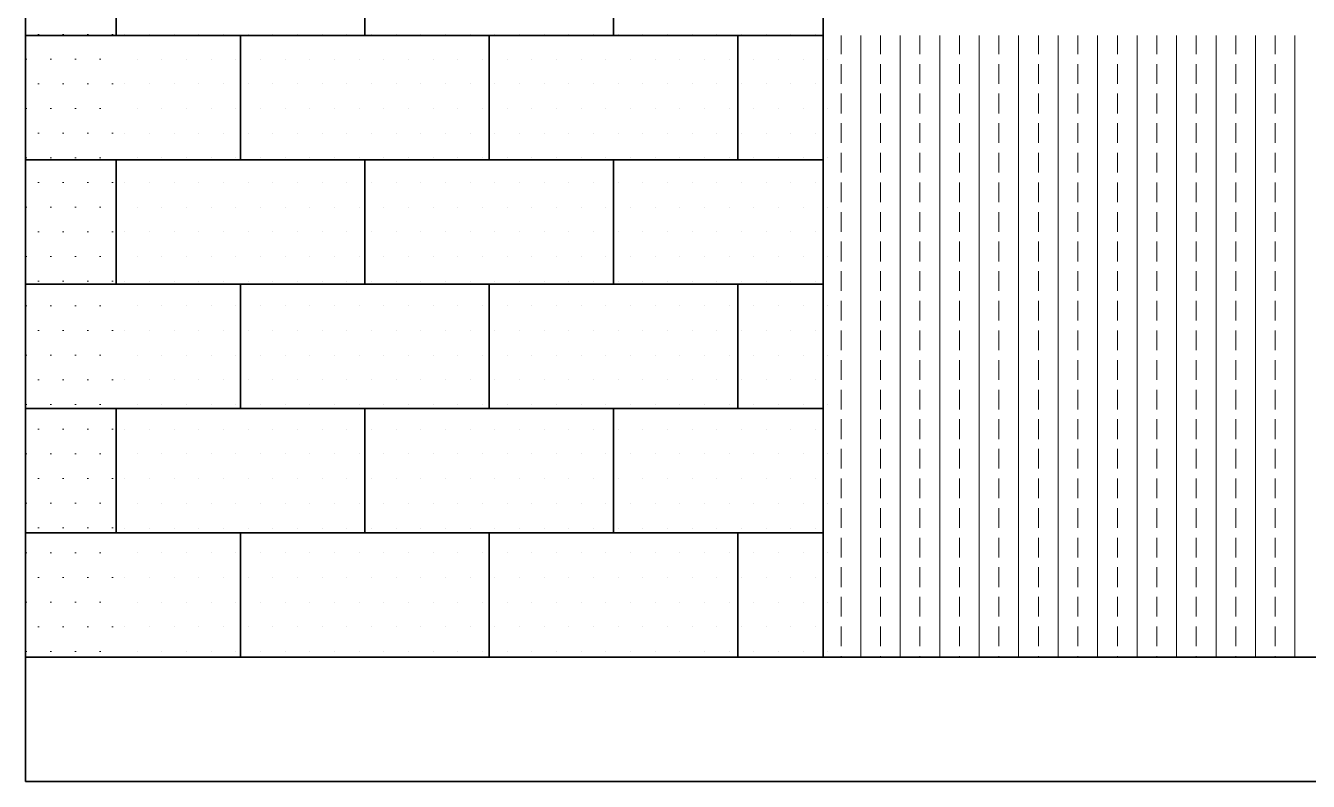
# Paper-space layout 'A000' of a CAD drawing. Header units: metres, sheet in millimetres. Extents: x -6 to 588, y -18 to 402.
# Drawn here: x 309.67 to 350.94, y 223.56 to 247.87 of the extents above; entities that cross this region are included whole.
import ezdxf

# ---------------------------------------------------------------- set-up
doc = ezdxf.new("R2010")
doc.units = ezdxf.units.M
doc.header["$MEASUREMENT"] = 0
doc.layers.add('A-ELEV-MBE1', color=7, linetype='Continuous', lineweight=35)
doc.layers.add('A-ELEV-PATT', color=8, linetype='Continuous', lineweight=18)

psp = doc.layouts.new('A000')

# ---------------------------------------------------------------- hatches: boundary and pattern name
at = {"layer": 'A-ELEV-PATT'}
h = psp.add_hatch(dxfattribs=at)
h.set_pattern_fill('DOTS', color=256, scale=0.5, angle=180, style=0)
h.set_pattern_definition([(360, (-366.1954, -4978.4655), (0.396875, 0.79375), [0, -0.79375])])
h.paths.add_polyline_path([(312.67, 271.559), (309.67, 271.559), (309.67, 227.559), (312.67, 227.559)])

# ---------------------------------------------------------------- linework, layer by layer
at = {"layer": 'A-ELEV-MBE1'}
for p, q in [((309.67, 271.559), (309.67, 227.559)), ((335.33, 271.559), (335.33, 227.559)), ((312.586, 251.559), (312.586, 247.559)), ((320.586, 251.559), (320.586, 247.559)), ((328.586, 251.559), (328.586, 247.559)), ((335.33, 247.559), (309.67, 247.559)), ((316.586, 247.559), (316.586, 243.559)), ((324.586, 247.559), (324.586, 243.559)), ((332.586, 247.559), (332.586, 243.559)), ((335.33, 243.559), (309.67, 243.559)), ((312.586, 243.559), (312.586, 239.559)), ((320.586, 243.559), (320.586, 239.559)), ((328.586, 243.559), (328.586, 239.559)), ((335.33, 239.559), (309.67, 239.559)), ((316.586, 239.559), (316.586, 235.559)), ((324.586, 239.559), (324.586, 235.559)), ((332.586, 239.559), (332.586, 235.559)), ((335.33, 235.559), (309.67, 235.559)), ((312.586, 235.559), (312.586, 231.559)), ((320.586, 235.559), (320.586, 231.559)), ((328.586, 235.559), (328.586, 231.559)), ((335.33, 231.559), (309.67, 231.559)), ((316.586, 231.559), (316.586, 227.559)), ((324.586, 231.559), (324.586, 227.559)), ((332.586, 231.559), (332.586, 227.559)), ((376.67, 227.559), (309.67, 227.559)), ((309.67, 227.559), (309.67, 223.559)), ((346.752, 227.559), (329.752, 227.559)), ((309.67, 223.559), (504.67, 223.559))]:
    psp.add_line(p, q, dxfattribs=at)
at = {"layer": 'A-ELEV-PATT', "linetype": 'Continuous'}
for p, q in [((309.683, 247.585), (309.683, 247.585)), ((312.858, 247.585), (312.858, 247.585)), ((313.651, 247.585), (313.651, 247.585)), ((314.445, 247.585), (314.445, 247.585)), ((315.239, 247.585), (315.239, 247.585)), ((316.033, 247.585), (316.033, 247.585)), ((316.826, 247.585), (316.826, 247.585)), ((317.62, 247.585), (317.62, 247.585)), ((318.414, 247.585), (318.414, 247.585)), ((319.208, 247.585), (319.208, 247.585)), ((320.001, 247.585), (320.001, 247.585)), ((320.795, 247.585), (320.795, 247.585)), ((321.589, 247.585), (321.589, 247.585)), ((322.383, 247.585), (322.383, 247.585)), ((323.176, 247.585), (323.176, 247.585)), ((323.97, 247.585), (323.97, 247.585)), ((324.764, 247.585), (324.764, 247.585)), ((325.558, 247.585), (325.558, 247.585)), ((326.351, 247.585), (326.351, 247.585)), ((327.145, 247.585), (327.145, 247.585)), ((327.939, 247.585), (327.939, 247.585)), ((328.733, 247.585), (328.733, 247.585)), ((329.526, 247.585), (329.526, 247.585)), ((330.32, 247.585), (330.32, 247.585)), ((331.114, 247.585), (331.114, 247.585)), ((331.908, 247.585), (331.908, 247.585)), ((332.701, 247.585), (332.701, 247.585)), ((333.495, 247.585), (333.495, 247.585)), ((334.289, 247.585), (334.289, 247.585)), ((335.083, 247.585), (335.083, 247.585)), ((335.901, 246.955), (335.901, 247.559)), ((336.536, 227.559), (336.536, 247.559)), ((337.171, 246.955), (337.171, 247.559)), ((337.806, 227.559), (337.806, 247.559)), ((338.441, 246.955), (338.441, 247.559)), ((339.076, 227.559), (339.076, 247.559)), ((339.711, 246.955), (339.711, 247.559)), ((340.346, 227.559), (340.346, 247.559)), ((340.981, 246.955), (340.981, 247.559)), ((341.616, 227.559), (341.616, 247.559)), ((342.251, 246.955), (342.251, 247.559)), ((342.886, 227.559), (342.886, 247.559)), ((343.521, 246.955), (343.521, 247.559)), ((344.156, 227.559), (344.156, 247.559)), ((344.791, 246.955), (344.791, 247.559)), ((345.426, 227.559), (345.426, 247.559)), ((346.061, 246.955), (346.061, 247.559)), ((346.696, 227.559), (346.696, 247.559)), ((347.331, 246.955), (347.331, 247.559)), ((347.966, 227.559), (347.966, 247.559)), ((348.601, 246.955), (348.601, 247.559)), ((349.236, 227.559), (349.236, 247.559)), ((349.871, 246.955), (349.871, 247.559)), ((350.506, 227.559), (350.506, 247.559)), ((313.255, 246.791), (313.255, 246.791)), ((314.048, 246.791), (314.048, 246.791)), ((314.842, 246.791), (314.842, 246.791)), ((315.636, 246.791), (315.636, 246.791)), ((316.43, 246.791), (316.43, 246.791)), ((317.223, 246.791), (317.223, 246.791)), ((318.017, 246.791), (318.017, 246.791)), ((318.811, 246.791), (318.811, 246.791)), ((319.605, 246.791), (319.605, 246.791)), ((320.398, 246.791), (320.398, 246.791)), ((321.192, 246.791), (321.192, 246.791)), ((321.986, 246.791), (321.986, 246.791)), ((322.78, 246.791), (322.78, 246.791)), ((323.573, 246.791), (323.573, 246.791)), ((324.367, 246.791), (324.367, 246.791)), ((325.161, 246.791), (325.161, 246.791)), ((325.955, 246.791), (325.955, 246.791)), ((326.748, 246.791), (326.748, 246.791)), ((327.542, 246.791), (327.542, 246.791)), ((328.336, 246.791), (328.336, 246.791)), ((329.13, 246.791), (329.13, 246.791)), ((329.923, 246.791), (329.923, 246.791)), ((330.717, 246.791), (330.717, 246.791)), ((331.511, 246.791), (331.511, 246.791)), ((332.305, 246.791), (332.305, 246.791)), ((333.098, 246.791), (333.098, 246.791)), ((333.892, 246.791), (333.892, 246.791)), ((334.686, 246.791), (334.686, 246.791)), ((335.48, 246.791), (335.48, 246.791)), ((335.901, 246.003), (335.901, 246.638)), ((337.171, 246.003), (337.171, 246.638)), ((338.441, 246.003), (338.441, 246.638)), ((339.711, 246.003), (339.711, 246.638)), ((340.981, 246.003), (340.981, 246.638)), ((342.251, 246.003), (342.251, 246.638)), ((343.521, 246.003), (343.521, 246.638)), ((344.791, 246.003), (344.791, 246.638)), ((346.061, 246.003), (346.061, 246.638)), ((347.331, 246.003), (347.331, 246.638)), ((348.601, 246.003), (348.601, 246.638)), ((349.871, 246.003), (349.871, 246.638)), ((309.683, 245.997), (309.683, 245.997)), ((312.858, 245.997), (312.858, 245.997)), ((313.651, 245.997), (313.651, 245.997)), ((314.445, 245.997), (314.445, 245.997)), ((315.239, 245.997), (315.239, 245.997)), ((316.033, 245.997), (316.033, 245.997)), ((316.826, 245.997), (316.826, 245.997)), ((317.62, 245.997), (317.62, 245.997)), ((318.414, 245.997), (318.414, 245.997)), ((319.208, 245.997), (319.208, 245.997)), ((320.001, 245.997), (320.001, 245.997)), ((320.795, 245.997), (320.795, 245.997)), ((321.589, 245.997), (321.589, 245.997)), ((322.383, 245.997), (322.383, 245.997)), ((323.176, 245.997), (323.176, 245.997)), ((323.97, 245.997), (323.97, 245.997)), ((324.764, 245.997), (324.764, 245.997)), ((325.558, 245.997), (325.558, 245.997)), ((326.351, 245.997), (326.351, 245.997)), ((327.145, 245.997), (327.145, 245.997)), ((327.939, 245.997), (327.939, 245.997)), ((328.733, 245.997), (328.733, 245.997)), ((329.526, 245.997), (329.526, 245.997)), ((330.32, 245.997), (330.32, 245.997)), ((331.114, 245.997), (331.114, 245.997)), ((331.908, 245.997), (331.908, 245.997)), ((332.701, 245.997), (332.701, 245.997)), ((333.495, 245.997), (333.495, 245.997)), ((334.289, 245.997), (334.289, 245.997)), ((335.083, 245.997), (335.083, 245.997)), ((335.901, 245.05), (335.901, 245.685)), ((337.171, 245.05), (337.171, 245.685)), ((338.441, 245.05), (338.441, 245.685)), ((339.711, 245.05), (339.711, 245.685)), ((340.981, 245.05), (340.981, 245.685)), ((342.251, 245.05), (342.251, 245.685)), ((343.521, 245.05), (343.521, 245.685)), ((344.791, 245.05), (344.791, 245.685)), ((346.061, 245.05), (346.061, 245.685)), ((347.331, 245.05), (347.331, 245.685)), ((348.601, 245.05), (348.601, 245.685)), ((349.871, 245.05), (349.871, 245.685)), ((313.255, 245.203), (313.255, 245.203)), ((314.048, 245.203), (314.048, 245.203)), ((314.842, 245.203), (314.842, 245.203)), ((315.636, 245.203), (315.636, 245.203)), ((316.43, 245.203), (316.43, 245.203)), ((317.223, 245.203), (317.223, 245.203)), ((318.017, 245.203), (318.017, 245.203)), ((318.811, 245.203), (318.811, 245.203)), ((319.605, 245.203), (319.605, 245.203)), ((320.398, 245.203), (320.398, 245.203)), ((321.192, 245.203), (321.192, 245.203)), ((321.986, 245.203), (321.986, 245.203)), ((322.78, 245.203), (322.78, 245.203)), ((323.573, 245.203), (323.573, 245.203)), ((324.367, 245.203), (324.367, 245.203)), ((325.161, 245.203), (325.161, 245.203)), ((325.955, 245.203), (325.955, 245.203)), ((326.748, 245.203), (326.748, 245.203)), ((327.542, 245.203), (327.542, 245.203)), ((328.336, 245.203), (328.336, 245.203)), ((329.13, 245.203), (329.13, 245.203)), ((329.923, 245.203), (329.923, 245.203)), ((330.717, 245.203), (330.717, 245.203)), ((331.511, 245.203), (331.511, 245.203)), ((332.305, 245.203), (332.305, 245.203)), ((333.098, 245.203), (333.098, 245.203)), ((333.892, 245.203), (333.892, 245.203)), ((334.686, 245.203), (334.686, 245.203)), ((335.48, 245.203), (335.48, 245.203)), ((335.901, 244.098), (335.901, 244.733)), ((337.171, 244.098), (337.171, 244.733)), ((338.441, 244.098), (338.441, 244.733)), ((339.711, 244.098), (339.711, 244.733)), ((340.981, 244.098), (340.981, 244.733)), ((342.251, 244.098), (342.251, 244.733)), ((343.521, 244.098), (343.521, 244.733)), ((344.791, 244.098), (344.791, 244.733)), ((346.061, 244.098), (346.061, 244.733)), ((347.331, 244.098), (347.331, 244.733)), ((348.601, 244.098), (348.601, 244.733)), ((349.871, 244.098), (349.871, 244.733)), ((309.683, 244.41), (309.683, 244.41)), ((312.858, 244.41), (312.858, 244.41)), ((313.651, 244.41), (313.651, 244.41)), ((314.445, 244.41), (314.445, 244.41)), ((315.239, 244.41), (315.239, 244.41)), ((316.033, 244.41), (316.033, 244.41)), ((316.826, 244.41), (316.826, 244.41)), ((317.62, 244.41), (317.62, 244.41)), ((318.414, 244.41), (318.414, 244.41)), ((319.208, 244.41), (319.208, 244.41)), ((320.001, 244.41), (320.001, 244.41)), ((320.795, 244.41), (320.795, 244.41)), ((321.589, 244.41), (321.589, 244.41)), ((322.383, 244.41), (322.383, 244.41)), ((323.176, 244.41), (323.176, 244.41)), ((323.97, 244.41), (323.97, 244.41)), ((324.764, 244.41), (324.764, 244.41)), ((325.558, 244.41), (325.558, 244.41)), ((326.351, 244.41), (326.351, 244.41)), ((327.145, 244.41), (327.145, 244.41)), ((327.939, 244.41), (327.939, 244.41)), ((328.733, 244.41), (328.733, 244.41)), ((329.526, 244.41), (329.526, 244.41)), ((330.32, 244.41), (330.32, 244.41)), ((331.114, 244.41), (331.114, 244.41)), ((331.908, 244.41), (331.908, 244.41)), ((332.701, 244.41), (332.701, 244.41)), ((333.495, 244.41), (333.495, 244.41)), ((334.289, 244.41), (334.289, 244.41)), ((335.083, 244.41), (335.083, 244.41)), ((313.255, 243.616), (313.255, 243.616)), ((314.048, 243.616), (314.048, 243.616)), ((314.842, 243.616), (314.842, 243.616)), ((315.636, 243.616), (315.636, 243.616)), ((316.43, 243.616), (316.43, 243.616)), ((317.223, 243.616), (317.223, 243.616)), ((318.017, 243.616), (318.017, 243.616)), ((318.811, 243.616), (318.811, 243.616)), ((319.605, 243.616), (319.605, 243.616)), ((320.398, 243.616), (320.398, 243.616)), ((321.192, 243.616), (321.192, 243.616)), ((321.986, 243.616), (321.986, 243.616)), ((322.78, 243.616), (322.78, 243.616)), ((323.573, 243.616), (323.573, 243.616)), ((324.367, 243.616), (324.367, 243.616)), ((325.161, 243.616), (325.161, 243.616)), ((325.955, 243.616), (325.955, 243.616)), ((326.748, 243.616), (326.748, 243.616)), ((327.542, 243.616), (327.542, 243.616)), ((328.336, 243.616), (328.336, 243.616)), ((329.13, 243.616), (329.13, 243.616)), ((329.923, 243.616), (329.923, 243.616)), ((330.717, 243.616), (330.717, 243.616)), ((331.511, 243.616), (331.511, 243.616)), ((332.305, 243.616), (332.305, 243.616)), ((333.098, 243.616), (333.098, 243.616)), ((333.892, 243.616), (333.892, 243.616)), ((334.686, 243.616), (334.686, 243.616)), ((335.48, 243.616), (335.48, 243.616)), ((335.901, 243.145), (335.901, 243.78)), ((337.171, 243.145), (337.171, 243.78)), ((338.441, 243.145), (338.441, 243.78)), ((339.711, 243.145), (339.711, 243.78)), ((340.981, 243.145), (340.981, 243.78)), ((342.251, 243.145), (342.251, 243.78)), ((343.521, 243.145), (343.521, 243.78)), ((344.791, 243.145), (344.791, 243.78)), ((346.061, 243.145), (346.061, 243.78)), ((347.331, 243.145), (347.331, 243.78)), ((348.601, 243.145), (348.601, 243.78)), ((349.871, 243.145), (349.871, 243.78)), ((309.683, 242.822), (309.683, 242.822)), ((312.858, 242.822), (312.858, 242.822)), ((313.651, 242.822), (313.651, 242.822)), ((314.445, 242.822), (314.445, 242.822)), ((315.239, 242.822), (315.239, 242.822)), ((316.033, 242.822), (316.033, 242.822)), ((316.826, 242.822), (316.826, 242.822)), ((317.62, 242.822), (317.62, 242.822)), ((318.414, 242.822), (318.414, 242.822)), ((319.208, 242.822), (319.208, 242.822)), ((320.001, 242.822), (320.001, 242.822)), ((320.795, 242.822), (320.795, 242.822)), ((321.589, 242.822), (321.589, 242.822)), ((322.383, 242.822), (322.383, 242.822)), ((323.176, 242.822), (323.176, 242.822)), ((323.97, 242.822), (323.97, 242.822)), ((324.764, 242.822), (324.764, 242.822)), ((325.558, 242.822), (325.558, 242.822)), ((326.351, 242.822), (326.351, 242.822)), ((327.145, 242.822), (327.145, 242.822)), ((327.939, 242.822), (327.939, 242.822)), ((328.733, 242.822), (328.733, 242.822)), ((329.526, 242.822), (329.526, 242.822)), ((330.32, 242.822), (330.32, 242.822)), ((331.114, 242.822), (331.114, 242.822)), ((331.908, 242.822), (331.908, 242.822)), ((332.701, 242.822), (332.701, 242.822)), ((333.495, 242.822), (333.495, 242.822)), ((334.289, 242.822), (334.289, 242.822)), ((335.083, 242.822), (335.083, 242.822)), ((335.901, 242.193), (335.901, 242.828)), ((337.171, 242.193), (337.171, 242.828)), ((338.441, 242.193), (338.441, 242.828)), ((339.711, 242.193), (339.711, 242.828)), ((340.981, 242.193), (340.981, 242.828)), ((342.251, 242.193), (342.251, 242.828)), ((343.521, 242.193), (343.521, 242.828)), ((344.791, 242.193), (344.791, 242.828)), ((346.061, 242.193), (346.061, 242.828)), ((347.331, 242.193), (347.331, 242.828)), ((348.601, 242.193), (348.601, 242.828)), ((349.871, 242.193), (349.871, 242.828)), ((313.255, 242.028), (313.255, 242.028)), ((314.048, 242.028), (314.048, 242.028)), ((314.842, 242.028), (314.842, 242.028)), ((315.636, 242.028), (315.636, 242.028)), ((316.43, 242.028), (316.43, 242.028)), ((317.223, 242.028), (317.223, 242.028)), ((318.017, 242.028), (318.017, 242.028)), ((318.811, 242.028), (318.811, 242.028)), ((319.605, 242.028), (319.605, 242.028)), ((320.398, 242.028), (320.398, 242.028)), ((321.192, 242.028), (321.192, 242.028)), ((321.986, 242.028), (321.986, 242.028)), ((322.78, 242.028), (322.78, 242.028)), ((323.573, 242.028), (323.573, 242.028)), ((324.367, 242.028), (324.367, 242.028)), ((325.161, 242.028), (325.161, 242.028)), ((325.955, 242.028), (325.955, 242.028)), ((326.748, 242.028), (326.748, 242.028)), ((327.542, 242.028), (327.542, 242.028)), ((328.336, 242.028), (328.336, 242.028)), ((329.13, 242.028), (329.13, 242.028)), ((329.923, 242.028), (329.923, 242.028)), ((330.717, 242.028), (330.717, 242.028)), ((331.511, 242.028), (331.511, 242.028)), ((332.305, 242.028), (332.305, 242.028)), ((333.098, 242.028), (333.098, 242.028)), ((333.892, 242.028), (333.892, 242.028)), ((334.686, 242.028), (334.686, 242.028)), ((335.48, 242.028), (335.48, 242.028)), ((335.901, 241.24), (335.901, 241.875)), ((337.171, 241.24), (337.171, 241.875)), ((338.441, 241.24), (338.441, 241.875)), ((339.711, 241.24), (339.711, 241.875)), ((340.981, 241.24), (340.981, 241.875)), ((342.251, 241.24), (342.251, 241.875)), ((343.521, 241.24), (343.521, 241.875)), ((344.791, 241.24), (344.791, 241.875)), ((346.061, 241.24), (346.061, 241.875)), ((347.331, 241.24), (347.331, 241.875)), ((348.601, 241.24), (348.601, 241.875)), ((349.871, 241.24), (349.871, 241.875)), ((309.683, 241.235), (309.683, 241.235)), ((312.858, 241.235), (312.858, 241.235)), ((313.651, 241.235), (313.651, 241.235)), ((314.445, 241.235), (314.445, 241.235)), ((315.239, 241.235), (315.239, 241.235)), ((316.033, 241.235), (316.033, 241.235)), ((316.826, 241.235), (316.826, 241.235)), ((317.62, 241.235), (317.62, 241.235)), ((318.414, 241.235), (318.414, 241.235)), ((319.208, 241.235), (319.208, 241.235)), ((320.001, 241.235), (320.001, 241.235)), ((320.795, 241.235), (320.795, 241.235)), ((321.589, 241.235), (321.589, 241.235)), ((322.383, 241.235), (322.383, 241.235)), ((323.176, 241.235), (323.176, 241.235)), ((323.97, 241.235), (323.97, 241.235)), ((324.764, 241.235), (324.764, 241.235)), ((325.558, 241.235), (325.558, 241.235)), ((326.351, 241.235), (326.351, 241.235)), ((327.145, 241.235), (327.145, 241.235)), ((327.939, 241.235), (327.939, 241.235)), ((328.733, 241.235), (328.733, 241.235)), ((329.526, 241.235), (329.526, 241.235)), ((330.32, 241.235), (330.32, 241.235)), ((331.114, 241.235), (331.114, 241.235)), ((331.908, 241.235), (331.908, 241.235)), ((332.701, 241.235), (332.701, 241.235)), ((333.495, 241.235), (333.495, 241.235)), ((334.289, 241.235), (334.289, 241.235)), ((335.083, 241.235), (335.083, 241.235)), ((335.901, 240.288), (335.901, 240.923)), ((337.171, 240.288), (337.171, 240.923)), ((338.441, 240.288), (338.441, 240.923)), ((339.711, 240.288), (339.711, 240.923)), ((340.981, 240.288), (340.981, 240.923)), ((342.251, 240.288), (342.251, 240.923)), ((343.521, 240.288), (343.521, 240.923)), ((344.791, 240.288), (344.791, 240.923)), ((346.061, 240.288), (346.061, 240.923)), ((347.331, 240.288), (347.331, 240.923)), ((348.601, 240.288), (348.601, 240.923)), ((349.871, 240.288), (349.871, 240.923)), ((313.255, 240.441), (313.255, 240.441)), ((314.048, 240.441), (314.048, 240.441)), ((314.842, 240.441), (314.842, 240.441)), ((315.636, 240.441), (315.636, 240.441)), ((316.43, 240.441), (316.43, 240.441)), ((317.223, 240.441), (317.223, 240.441)), ((318.017, 240.441), (318.017, 240.441)), ((318.811, 240.441), (318.811, 240.441)), ((319.605, 240.441), (319.605, 240.441)), ((320.398, 240.441), (320.398, 240.441)), ((321.192, 240.441), (321.192, 240.441)), ((321.986, 240.441), (321.986, 240.441)), ((322.78, 240.441), (322.78, 240.441)), ((323.573, 240.441), (323.573, 240.441)), ((324.367, 240.441), (324.367, 240.441)), ((325.161, 240.441), (325.161, 240.441)), ((325.955, 240.441), (325.955, 240.441)), ((326.748, 240.441), (326.748, 240.441)), ((327.542, 240.441), (327.542, 240.441)), ((328.336, 240.441), (328.336, 240.441)), ((329.13, 240.441), (329.13, 240.441)), ((329.923, 240.441), (329.923, 240.441)), ((330.717, 240.441), (330.717, 240.441)), ((331.511, 240.441), (331.511, 240.441)), ((332.305, 240.441), (332.305, 240.441)), ((333.098, 240.441), (333.098, 240.441)), ((333.892, 240.441), (333.892, 240.441)), ((334.686, 240.441), (334.686, 240.441)), ((335.48, 240.441), (335.48, 240.441)), ((335.901, 239.335), (335.901, 239.97)), ((337.171, 239.335), (337.171, 239.97)), ((338.441, 239.335), (338.441, 239.97)), ((339.711, 239.335), (339.711, 239.97)), ((340.981, 239.335), (340.981, 239.97)), ((342.251, 239.335), (342.251, 239.97)), ((343.521, 239.335), (343.521, 239.97)), ((344.791, 239.335), (344.791, 239.97)), ((346.061, 239.335), (346.061, 239.97)), ((347.331, 239.335), (347.331, 239.97)), ((348.601, 239.335), (348.601, 239.97)), ((349.871, 239.335), (349.871, 239.97)), ((309.683, 239.647), (309.683, 239.647)), ((312.858, 239.647), (312.858, 239.647)), ((313.651, 239.647), (313.651, 239.647)), ((314.445, 239.647), (314.445, 239.647)), ((315.239, 239.647), (315.239, 239.647)), ((316.033, 239.647), (316.033, 239.647)), ((316.826, 239.647), (316.826, 239.647)), ((317.62, 239.647), (317.62, 239.647)), ((318.414, 239.647), (318.414, 239.647)), ((319.208, 239.647), (319.208, 239.647)), ((320.001, 239.647), (320.001, 239.647)), ((320.795, 239.647), (320.795, 239.647)), ((321.589, 239.647), (321.589, 239.647)), ((322.383, 239.647), (322.383, 239.647)), ((323.176, 239.647), (323.176, 239.647)), ((323.97, 239.647), (323.97, 239.647)), ((324.764, 239.647), (324.764, 239.647)), ((325.558, 239.647), (325.558, 239.647)), ((326.351, 239.647), (326.351, 239.647)), ((327.145, 239.647), (327.145, 239.647)), ((327.939, 239.647), (327.939, 239.647)), ((328.733, 239.647), (328.733, 239.647)), ((329.526, 239.647), (329.526, 239.647)), ((330.32, 239.647), (330.32, 239.647)), ((331.114, 239.647), (331.114, 239.647)), ((331.908, 239.647), (331.908, 239.647)), ((332.701, 239.647), (332.701, 239.647)), ((333.495, 239.647), (333.495, 239.647)), ((334.289, 239.647), (334.289, 239.647)), ((335.083, 239.647), (335.083, 239.647)), ((335.901, 238.383), (335.901, 239.018)), ((337.171, 238.383), (337.171, 239.018)), ((338.441, 238.383), (338.441, 239.018)), ((339.711, 238.383), (339.711, 239.018)), ((340.981, 238.383), (340.981, 239.018)), ((342.251, 238.383), (342.251, 239.018)), ((343.521, 238.383), (343.521, 239.018)), ((344.791, 238.383), (344.791, 239.018)), ((346.061, 238.383), (346.061, 239.018)), ((347.331, 238.383), (347.331, 239.018)), ((348.601, 238.383), (348.601, 239.018)), ((349.871, 238.383), (349.871, 239.018)), ((313.255, 238.853), (313.255, 238.853)), ((314.048, 238.853), (314.048, 238.853)), ((314.842, 238.853), (314.842, 238.853)), ((315.636, 238.853), (315.636, 238.853)), ((316.43, 238.853), (316.43, 238.853)), ((317.223, 238.853), (317.223, 238.853)), ((318.017, 238.853), (318.017, 238.853)), ((318.811, 238.853), (318.811, 238.853)), ((319.605, 238.853), (319.605, 238.853)), ((320.398, 238.853), (320.398, 238.853)), ((321.192, 238.853), (321.192, 238.853)), ((321.986, 238.853), (321.986, 238.853)), ((322.78, 238.853), (322.78, 238.853)), ((323.573, 238.853), (323.573, 238.853)), ((324.367, 238.853), (324.367, 238.853)), ((325.161, 238.853), (325.161, 238.853)), ((325.955, 238.853), (325.955, 238.853)), ((326.748, 238.853), (326.748, 238.853)), ((327.542, 238.853), (327.542, 238.853)), ((328.336, 238.853), (328.336, 238.853)), ((329.13, 238.853), (329.13, 238.853)), ((329.923, 238.853), (329.923, 238.853)), ((330.717, 238.853), (330.717, 238.853)), ((331.511, 238.853), (331.511, 238.853)), ((332.305, 238.853), (332.305, 238.853)), ((333.098, 238.853), (333.098, 238.853)), ((333.892, 238.853), (333.892, 238.853)), ((334.686, 238.853), (334.686, 238.853)), ((335.48, 238.853), (335.48, 238.853)), ((309.683, 238.06), (309.683, 238.06)), ((312.858, 238.06), (312.858, 238.06)), ((313.651, 238.06), (313.651, 238.06)), ((314.445, 238.06), (314.445, 238.06)), ((315.239, 238.06), (315.239, 238.06)), ((316.033, 238.06), (316.033, 238.06)), ((316.826, 238.06), (316.826, 238.06)), ((317.62, 238.06), (317.62, 238.06)), ((318.414, 238.06), (318.414, 238.06)), ((319.208, 238.06), (319.208, 238.06)), ((320.001, 238.06), (320.001, 238.06)), ((320.795, 238.06), (320.795, 238.06)), ((321.589, 238.06), (321.589, 238.06)), ((322.383, 238.06), (322.383, 238.06)), ((323.176, 238.06), (323.176, 238.06)), ((323.97, 238.06), (323.97, 238.06)), ((324.764, 238.06), (324.764, 238.06)), ((325.558, 238.06), (325.558, 238.06)), ((326.351, 238.06), (326.351, 238.06)), ((327.145, 238.06), (327.145, 238.06)), ((327.939, 238.06), (327.939, 238.06)), ((328.733, 238.06), (328.733, 238.06)), ((329.526, 238.06), (329.526, 238.06)), ((330.32, 238.06), (330.32, 238.06)), ((331.114, 238.06), (331.114, 238.06)), ((331.908, 238.06), (331.908, 238.06)), ((332.701, 238.06), (332.701, 238.06)), ((333.495, 238.06), (333.495, 238.06)), ((334.289, 238.06), (334.289, 238.06)), ((335.083, 238.06), (335.083, 238.06)), ((335.901, 237.43), (335.901, 238.065)), ((337.171, 237.43), (337.171, 238.065)), ((338.441, 237.43), (338.441, 238.065)), ((339.711, 237.43), (339.711, 238.065)), ((340.981, 237.43), (340.981, 238.065)), ((342.251, 237.43), (342.251, 238.065)), ((343.521, 237.43), (343.521, 238.065)), ((344.791, 237.43), (344.791, 238.065)), ((346.061, 237.43), (346.061, 238.065)), ((347.331, 237.43), (347.331, 238.065)), ((348.601, 237.43), (348.601, 238.065)), ((349.871, 237.43), (349.871, 238.065)), ((313.255, 237.266), (313.255, 237.266)), ((314.048, 237.266), (314.048, 237.266)), ((314.842, 237.266), (314.842, 237.266)), ((315.636, 237.266), (315.636, 237.266)), ((316.43, 237.266), (316.43, 237.266)), ((317.223, 237.266), (317.223, 237.266)), ((318.017, 237.266), (318.017, 237.266)), ((318.811, 237.266), (318.811, 237.266)), ((319.605, 237.266), (319.605, 237.266)), ((320.398, 237.266), (320.398, 237.266)), ((321.192, 237.266), (321.192, 237.266)), ((321.986, 237.266), (321.986, 237.266)), ((322.78, 237.266), (322.78, 237.266)), ((323.573, 237.266), (323.573, 237.266)), ((324.367, 237.266), (324.367, 237.266)), ((325.161, 237.266), (325.161, 237.266)), ((325.955, 237.266), (325.955, 237.266)), ((326.748, 237.266), (326.748, 237.266)), ((327.542, 237.266), (327.542, 237.266)), ((328.336, 237.266), (328.336, 237.266)), ((329.13, 237.266), (329.13, 237.266)), ((329.923, 237.266), (329.923, 237.266)), ((330.717, 237.266), (330.717, 237.266)), ((331.511, 237.266), (331.511, 237.266)), ((332.305, 237.266), (332.305, 237.266)), ((333.098, 237.266), (333.098, 237.266)), ((333.892, 237.266), (333.892, 237.266)), ((334.686, 237.266), (334.686, 237.266)), ((335.48, 237.266), (335.48, 237.266)), ((335.901, 236.478), (335.901, 237.113)), ((337.171, 236.478), (337.171, 237.113)), ((338.441, 236.478), (338.441, 237.113)), ((339.711, 236.478), (339.711, 237.113)), ((340.981, 236.478), (340.981, 237.113)), ((342.251, 236.478), (342.251, 237.113)), ((343.521, 236.478), (343.521, 237.113)), ((344.791, 236.478), (344.791, 237.113)), ((346.061, 236.478), (346.061, 237.113)), ((347.331, 236.478), (347.331, 237.113)), ((348.601, 236.478), (348.601, 237.113)), ((349.871, 236.478), (349.871, 237.113)), ((309.683, 236.472), (309.683, 236.472)), ((312.858, 236.472), (312.858, 236.472)), ((313.651, 236.472), (313.651, 236.472)), ((314.445, 236.472), (314.445, 236.472)), ((315.239, 236.472), (315.239, 236.472)), ((316.033, 236.472), (316.033, 236.472)), ((316.826, 236.472), (316.826, 236.472)), ((317.62, 236.472), (317.62, 236.472)), ((318.414, 236.472), (318.414, 236.472)), ((319.208, 236.472), (319.208, 236.472)), ((320.001, 236.472), (320.001, 236.472)), ((320.795, 236.472), (320.795, 236.472)), ((321.589, 236.472), (321.589, 236.472)), ((322.383, 236.472), (322.383, 236.472)), ((323.176, 236.472), (323.176, 236.472)), ((323.97, 236.472), (323.97, 236.472)), ((324.764, 236.472), (324.764, 236.472)), ((325.558, 236.472), (325.558, 236.472)), ((326.351, 236.472), (326.351, 236.472)), ((327.145, 236.472), (327.145, 236.472)), ((327.939, 236.472), (327.939, 236.472)), ((328.733, 236.472), (328.733, 236.472)), ((329.526, 236.472), (329.526, 236.472)), ((330.32, 236.472), (330.32, 236.472)), ((331.114, 236.472), (331.114, 236.472)), ((331.908, 236.472), (331.908, 236.472)), ((332.701, 236.472), (332.701, 236.472)), ((333.495, 236.472), (333.495, 236.472)), ((334.289, 236.472), (334.289, 236.472)), ((335.083, 236.472), (335.083, 236.472)), ((335.901, 235.525), (335.901, 236.16)), ((337.171, 235.525), (337.171, 236.16)), ((338.441, 235.525), (338.441, 236.16)), ((339.711, 235.525), (339.711, 236.16)), ((340.981, 235.525), (340.981, 236.16)), ((342.251, 235.525), (342.251, 236.16)), ((343.521, 235.525), (343.521, 236.16)), ((344.791, 235.525), (344.791, 236.16)), ((346.061, 235.525), (346.061, 236.16)), ((347.331, 235.525), (347.331, 236.16)), ((348.601, 235.525), (348.601, 236.16)), ((349.871, 235.525), (349.871, 236.16)), ((313.255, 235.678), (313.255, 235.678)), ((314.048, 235.678), (314.048, 235.678)), ((314.842, 235.678), (314.842, 235.678)), ((315.636, 235.678), (315.636, 235.678)), ((316.43, 235.678), (316.43, 235.678)), ((317.223, 235.678), (317.223, 235.678)), ((318.017, 235.678), (318.017, 235.678)), ((318.811, 235.678), (318.811, 235.678)), ((319.605, 235.678), (319.605, 235.678)), ((320.398, 235.678), (320.398, 235.678)), ((321.192, 235.678), (321.192, 235.678)), ((321.986, 235.678), (321.986, 235.678)), ((322.78, 235.678), (322.78, 235.678)), ((323.573, 235.678), (323.573, 235.678)), ((324.367, 235.678), (324.367, 235.678)), ((325.161, 235.678), (325.161, 235.678)), ((325.955, 235.678), (325.955, 235.678)), ((326.748, 235.678), (326.748, 235.678)), ((327.542, 235.678), (327.542, 235.678)), ((328.336, 235.678), (328.336, 235.678)), ((329.13, 235.678), (329.13, 235.678)), ((329.923, 235.678), (329.923, 235.678)), ((330.717, 235.678), (330.717, 235.678)), ((331.511, 235.678), (331.511, 235.678)), ((332.305, 235.678), (332.305, 235.678)), ((333.098, 235.678), (333.098, 235.678)), ((333.892, 235.678), (333.892, 235.678)), ((334.686, 235.678), (334.686, 235.678)), ((335.48, 235.678), (335.48, 235.678)), ((309.683, 234.885), (309.683, 234.885)), ((312.858, 234.885), (312.858, 234.885)), ((313.651, 234.885), (313.651, 234.885)), ((314.445, 234.885), (314.445, 234.885)), ((315.239, 234.885), (315.239, 234.885)), ((316.033, 234.885), (316.033, 234.885)), ((316.826, 234.885), (316.826, 234.885)), ((317.62, 234.885), (317.62, 234.885)), ((318.414, 234.885), (318.414, 234.885)), ((319.208, 234.885), (319.208, 234.885)), ((320.001, 234.885), (320.001, 234.885)), ((320.795, 234.885), (320.795, 234.885)), ((321.589, 234.885), (321.589, 234.885)), ((322.383, 234.885), (322.383, 234.885)), ((323.176, 234.885), (323.176, 234.885)), ((323.97, 234.885), (323.97, 234.885)), ((324.764, 234.885), (324.764, 234.885)), ((325.558, 234.885), (325.558, 234.885)), ((326.351, 234.885), (326.351, 234.885)), ((327.145, 234.885), (327.145, 234.885)), ((327.939, 234.885), (327.939, 234.885)), ((328.733, 234.885), (328.733, 234.885)), ((329.526, 234.885), (329.526, 234.885)), ((330.32, 234.885), (330.32, 234.885)), ((331.114, 234.885), (331.114, 234.885)), ((331.908, 234.885), (331.908, 234.885)), ((332.701, 234.885), (332.701, 234.885)), ((333.495, 234.885), (333.495, 234.885)), ((334.289, 234.885), (334.289, 234.885)), ((335.083, 234.885), (335.083, 234.885)), ((335.901, 234.573), (335.901, 235.208)), ((337.171, 234.573), (337.171, 235.208)), ((338.441, 234.573), (338.441, 235.208)), ((339.711, 234.573), (339.711, 235.208)), ((340.981, 234.573), (340.981, 235.208)), ((342.251, 234.573), (342.251, 235.208)), ((343.521, 234.573), (343.521, 235.208)), ((344.791, 234.573), (344.791, 235.208)), ((346.061, 234.573), (346.061, 235.208)), ((347.331, 234.573), (347.331, 235.208)), ((348.601, 234.573), (348.601, 235.208)), ((349.871, 234.573), (349.871, 235.208)), ((313.255, 234.091), (313.255, 234.091)), ((314.048, 234.091), (314.048, 234.091)), ((314.842, 234.091), (314.842, 234.091)), ((315.636, 234.091), (315.636, 234.091)), ((316.43, 234.091), (316.43, 234.091)), ((317.223, 234.091), (317.223, 234.091)), ((318.017, 234.091), (318.017, 234.091)), ((318.811, 234.091), (318.811, 234.091)), ((319.605, 234.091), (319.605, 234.091)), ((320.398, 234.091), (320.398, 234.091)), ((321.192, 234.091), (321.192, 234.091)), ((321.986, 234.091), (321.986, 234.091)), ((322.78, 234.091), (322.78, 234.091)), ((323.573, 234.091), (323.573, 234.091)), ((324.367, 234.091), (324.367, 234.091)), ((325.161, 234.091), (325.161, 234.091)), ((325.955, 234.091), (325.955, 234.091)), ((326.748, 234.091), (326.748, 234.091)), ((327.542, 234.091), (327.542, 234.091)), ((328.336, 234.091), (328.336, 234.091)), ((329.13, 234.091), (329.13, 234.091)), ((329.923, 234.091), (329.923, 234.091)), ((330.717, 234.091), (330.717, 234.091)), ((331.511, 234.091), (331.511, 234.091)), ((332.305, 234.091), (332.305, 234.091)), ((333.098, 234.091), (333.098, 234.091)), ((333.892, 234.091), (333.892, 234.091)), ((334.686, 234.091), (334.686, 234.091)), ((335.48, 234.091), (335.48, 234.091)), ((335.901, 233.62), (335.901, 234.255)), ((337.171, 233.62), (337.171, 234.255)), ((338.441, 233.62), (338.441, 234.255)), ((339.711, 233.62), (339.711, 234.255)), ((340.981, 233.62), (340.981, 234.255)), ((342.251, 233.62), (342.251, 234.255)), ((343.521, 233.62), (343.521, 234.255)), ((344.791, 233.62), (344.791, 234.255)), ((346.061, 233.62), (346.061, 234.255)), ((347.331, 233.62), (347.331, 234.255)), ((348.601, 233.62), (348.601, 234.255)), ((349.871, 233.62), (349.871, 234.255)), ((309.683, 233.297), (309.683, 233.297)), ((312.858, 233.297), (312.858, 233.297)), ((313.651, 233.297), (313.651, 233.297)), ((314.445, 233.297), (314.445, 233.297)), ((315.239, 233.297), (315.239, 233.297)), ((316.033, 233.297), (316.033, 233.297)), ((316.826, 233.297), (316.826, 233.297)), ((317.62, 233.297), (317.62, 233.297)), ((318.414, 233.297), (318.414, 233.297)), ((319.208, 233.297), (319.208, 233.297)), ((320.001, 233.297), (320.001, 233.297)), ((320.795, 233.297), (320.795, 233.297)), ((321.589, 233.297), (321.589, 233.297)), ((322.383, 233.297), (322.383, 233.297)), ((323.176, 233.297), (323.176, 233.297)), ((323.97, 233.297), (323.97, 233.297)), ((324.764, 233.297), (324.764, 233.297)), ((325.558, 233.297), (325.558, 233.297)), ((326.351, 233.297), (326.351, 233.297)), ((327.145, 233.297), (327.145, 233.297)), ((327.939, 233.297), (327.939, 233.297)), ((328.733, 233.297), (328.733, 233.297)), ((329.526, 233.297), (329.526, 233.297)), ((330.32, 233.297), (330.32, 233.297)), ((331.114, 233.297), (331.114, 233.297)), ((331.908, 233.297), (331.908, 233.297)), ((332.701, 233.297), (332.701, 233.297)), ((333.495, 233.297), (333.495, 233.297)), ((334.289, 233.297), (334.289, 233.297)), ((335.083, 233.297), (335.083, 233.297)), ((335.901, 232.668), (335.901, 233.303)), ((337.171, 232.668), (337.171, 233.303)), ((338.441, 232.668), (338.441, 233.303)), ((339.711, 232.668), (339.711, 233.303)), ((340.981, 232.668), (340.981, 233.303)), ((342.251, 232.668), (342.251, 233.303)), ((343.521, 232.668), (343.521, 233.303)), ((344.791, 232.668), (344.791, 233.303)), ((346.061, 232.668), (346.061, 233.303)), ((347.331, 232.668), (347.331, 233.303)), ((348.601, 232.668), (348.601, 233.303)), ((349.871, 232.668), (349.871, 233.303)), ((313.255, 232.503), (313.255, 232.503)), ((314.048, 232.503), (314.048, 232.503)), ((314.842, 232.503), (314.842, 232.503)), ((315.636, 232.503), (315.636, 232.503)), ((316.43, 232.503), (316.43, 232.503)), ((317.223, 232.503), (317.223, 232.503)), ((318.017, 232.503), (318.017, 232.503)), ((318.811, 232.503), (318.811, 232.503)), ((319.605, 232.503), (319.605, 232.503)), ((320.398, 232.503), (320.398, 232.503)), ((321.192, 232.503), (321.192, 232.503)), ((321.986, 232.503), (321.986, 232.503)), ((322.78, 232.503), (322.78, 232.503)), ((323.573, 232.503), (323.573, 232.503)), ((324.367, 232.503), (324.367, 232.503)), ((325.161, 232.503), (325.161, 232.503)), ((325.955, 232.503), (325.955, 232.503)), ((326.748, 232.503), (326.748, 232.503)), ((327.542, 232.503), (327.542, 232.503)), ((328.336, 232.503), (328.336, 232.503)), ((329.13, 232.503), (329.13, 232.503)), ((329.923, 232.503), (329.923, 232.503)), ((330.717, 232.503), (330.717, 232.503)), ((331.511, 232.503), (331.511, 232.503)), ((332.305, 232.503), (332.305, 232.503)), ((333.098, 232.503), (333.098, 232.503)), ((333.892, 232.503), (333.892, 232.503)), ((334.686, 232.503), (334.686, 232.503)), ((335.48, 232.503), (335.48, 232.503)), ((335.901, 231.715), (335.901, 232.35)), ((337.171, 231.715), (337.171, 232.35)), ((338.441, 231.715), (338.441, 232.35)), ((339.711, 231.715), (339.711, 232.35)), ((340.981, 231.715), (340.981, 232.35)), ((342.251, 231.715), (342.251, 232.35)), ((343.521, 231.715), (343.521, 232.35)), ((344.791, 231.715), (344.791, 232.35)), ((346.061, 231.715), (346.061, 232.35)), ((347.331, 231.715), (347.331, 232.35)), ((348.601, 231.715), (348.601, 232.35)), ((349.871, 231.715), (349.871, 232.35)), ((309.683, 231.71), (309.683, 231.71)), ((312.858, 231.71), (312.858, 231.71)), ((313.651, 231.71), (313.651, 231.71)), ((314.445, 231.71), (314.445, 231.71)), ((315.239, 231.71), (315.239, 231.71)), ((316.033, 231.71), (316.033, 231.71)), ((316.826, 231.71), (316.826, 231.71)), ((317.62, 231.71), (317.62, 231.71)), ((318.414, 231.71), (318.414, 231.71)), ((319.208, 231.71), (319.208, 231.71)), ((320.001, 231.71), (320.001, 231.71)), ((320.795, 231.71), (320.795, 231.71)), ((321.589, 231.71), (321.589, 231.71)), ((322.383, 231.71), (322.383, 231.71)), ((323.176, 231.71), (323.176, 231.71)), ((323.97, 231.71), (323.97, 231.71)), ((324.764, 231.71), (324.764, 231.71)), ((325.558, 231.71), (325.558, 231.71)), ((326.351, 231.71), (326.351, 231.71)), ((327.145, 231.71), (327.145, 231.71)), ((327.939, 231.71), (327.939, 231.71)), ((328.733, 231.71), (328.733, 231.71)), ((329.526, 231.71), (329.526, 231.71)), ((330.32, 231.71), (330.32, 231.71)), ((331.114, 231.71), (331.114, 231.71)), ((331.908, 231.71), (331.908, 231.71)), ((332.701, 231.71), (332.701, 231.71)), ((333.495, 231.71), (333.495, 231.71)), ((334.289, 231.71), (334.289, 231.71)), ((335.083, 231.71), (335.083, 231.71)), ((335.901, 230.763), (335.901, 231.398)), ((337.171, 230.763), (337.171, 231.398)), ((338.441, 230.763), (338.441, 231.398)), ((339.711, 230.763), (339.711, 231.398)), ((340.981, 230.763), (340.981, 231.398)), ((342.251, 230.763), (342.251, 231.398)), ((343.521, 230.763), (343.521, 231.398)), ((344.791, 230.763), (344.791, 231.398)), ((346.061, 230.763), (346.061, 231.398)), ((347.331, 230.763), (347.331, 231.398)), ((348.601, 230.763), (348.601, 231.398)), ((349.871, 230.763), (349.871, 231.398)), ((313.255, 230.916), (313.255, 230.916)), ((314.048, 230.916), (314.048, 230.916)), ((314.842, 230.916), (314.842, 230.916)), ((315.636, 230.916), (315.636, 230.916)), ((316.43, 230.916), (316.43, 230.916)), ((317.223, 230.916), (317.223, 230.916)), ((318.017, 230.916), (318.017, 230.916)), ((318.811, 230.916), (318.811, 230.916)), ((319.605, 230.916), (319.605, 230.916)), ((320.398, 230.916), (320.398, 230.916)), ((321.192, 230.916), (321.192, 230.916)), ((321.986, 230.916), (321.986, 230.916)), ((322.78, 230.916), (322.78, 230.916)), ((323.573, 230.916), (323.573, 230.916)), ((324.367, 230.916), (324.367, 230.916)), ((325.161, 230.916), (325.161, 230.916)), ((325.955, 230.916), (325.955, 230.916)), ((326.748, 230.916), (326.748, 230.916)), ((327.542, 230.916), (327.542, 230.916)), ((328.336, 230.916), (328.336, 230.916)), ((329.13, 230.916), (329.13, 230.916)), ((329.923, 230.916), (329.923, 230.916)), ((330.717, 230.916), (330.717, 230.916)), ((331.511, 230.916), (331.511, 230.916)), ((332.305, 230.916), (332.305, 230.916)), ((333.098, 230.916), (333.098, 230.916)), ((333.892, 230.916), (333.892, 230.916)), ((334.686, 230.916), (334.686, 230.916)), ((335.48, 230.916), (335.48, 230.916)), ((335.901, 229.81), (335.901, 230.445)), ((337.171, 229.81), (337.171, 230.445)), ((338.441, 229.81), (338.441, 230.445)), ((339.711, 229.81), (339.711, 230.445)), ((340.981, 229.81), (340.981, 230.445)), ((342.251, 229.81), (342.251, 230.445)), ((343.521, 229.81), (343.521, 230.445)), ((344.791, 229.81), (344.791, 230.445)), ((346.061, 229.81), (346.061, 230.445)), ((347.331, 229.81), (347.331, 230.445)), ((348.601, 229.81), (348.601, 230.445)), ((349.871, 229.81), (349.871, 230.445)), ((309.683, 230.122), (309.683, 230.122)), ((312.858, 230.122), (312.858, 230.122)), ((313.651, 230.122), (313.651, 230.122)), ((314.445, 230.122), (314.445, 230.122)), ((315.239, 230.122), (315.239, 230.122)), ((316.033, 230.122), (316.033, 230.122)), ((316.826, 230.122), (316.826, 230.122)), ((317.62, 230.122), (317.62, 230.122)), ((318.414, 230.122), (318.414, 230.122)), ((319.208, 230.122), (319.208, 230.122)), ((320.001, 230.122), (320.001, 230.122)), ((320.795, 230.122), (320.795, 230.122)), ((321.589, 230.122), (321.589, 230.122)), ((322.383, 230.122), (322.383, 230.122)), ((323.176, 230.122), (323.176, 230.122)), ((323.97, 230.122), (323.97, 230.122)), ((324.764, 230.122), (324.764, 230.122)), ((325.558, 230.122), (325.558, 230.122)), ((326.351, 230.122), (326.351, 230.122)), ((327.145, 230.122), (327.145, 230.122)), ((327.939, 230.122), (327.939, 230.122)), ((328.733, 230.122), (328.733, 230.122)), ((329.526, 230.122), (329.526, 230.122)), ((330.32, 230.122), (330.32, 230.122)), ((331.114, 230.122), (331.114, 230.122)), ((331.908, 230.122), (331.908, 230.122)), ((332.701, 230.122), (332.701, 230.122)), ((333.495, 230.122), (333.495, 230.122)), ((334.289, 230.122), (334.289, 230.122)), ((335.083, 230.122), (335.083, 230.122)), ((335.901, 228.858), (335.901, 229.493)), ((337.171, 228.858), (337.171, 229.493)), ((338.441, 228.858), (338.441, 229.493)), ((339.711, 228.858), (339.711, 229.493)), ((340.981, 228.858), (340.981, 229.493)), ((342.251, 228.858), (342.251, 229.493)), ((343.521, 228.858), (343.521, 229.493)), ((344.791, 228.858), (344.791, 229.493)), ((346.061, 228.858), (346.061, 229.493)), ((347.331, 228.858), (347.331, 229.493)), ((348.601, 228.858), (348.601, 229.493)), ((349.871, 228.858), (349.871, 229.493)), ((313.255, 229.328), (313.255, 229.328)), ((314.048, 229.328), (314.048, 229.328)), ((314.842, 229.328), (314.842, 229.328)), ((315.636, 229.328), (315.636, 229.328)), ((316.43, 229.328), (316.43, 229.328)), ((317.223, 229.328), (317.223, 229.328)), ((318.017, 229.328), (318.017, 229.328)), ((318.811, 229.328), (318.811, 229.328)), ((319.605, 229.328), (319.605, 229.328)), ((320.398, 229.328), (320.398, 229.328)), ((321.192, 229.328), (321.192, 229.328)), ((321.986, 229.328), (321.986, 229.328)), ((322.78, 229.328), (322.78, 229.328)), ((323.573, 229.328), (323.573, 229.328)), ((324.367, 229.328), (324.367, 229.328)), ((325.161, 229.328), (325.161, 229.328)), ((325.955, 229.328), (325.955, 229.328)), ((326.748, 229.328), (326.748, 229.328)), ((327.542, 229.328), (327.542, 229.328)), ((328.336, 229.328), (328.336, 229.328)), ((329.13, 229.328), (329.13, 229.328)), ((329.923, 229.328), (329.923, 229.328)), ((330.717, 229.328), (330.717, 229.328)), ((331.511, 229.328), (331.511, 229.328)), ((332.305, 229.328), (332.305, 229.328)), ((333.098, 229.328), (333.098, 229.328)), ((333.892, 229.328), (333.892, 229.328)), ((334.686, 229.328), (334.686, 229.328)), ((335.48, 229.328), (335.48, 229.328)), ((309.683, 228.535), (309.683, 228.535)), ((312.858, 228.535), (312.858, 228.535)), ((313.651, 228.535), (313.651, 228.535)), ((314.445, 228.535), (314.445, 228.535)), ((315.239, 228.535), (315.239, 228.535)), ((316.033, 228.535), (316.033, 228.535)), ((316.826, 228.535), (316.826, 228.535)), ((317.62, 228.535), (317.62, 228.535)), ((318.414, 228.535), (318.414, 228.535)), ((319.208, 228.535), (319.208, 228.535)), ((320.001, 228.535), (320.001, 228.535)), ((320.795, 228.535), (320.795, 228.535)), ((321.589, 228.535), (321.589, 228.535)), ((322.383, 228.535), (322.383, 228.535)), ((323.176, 228.535), (323.176, 228.535)), ((323.97, 228.535), (323.97, 228.535)), ((324.764, 228.535), (324.764, 228.535)), ((325.558, 228.535), (325.558, 228.535)), ((326.351, 228.535), (326.351, 228.535)), ((327.145, 228.535), (327.145, 228.535)), ((327.939, 228.535), (327.939, 228.535)), ((328.733, 228.535), (328.733, 228.535)), ((329.526, 228.535), (329.526, 228.535)), ((330.32, 228.535), (330.32, 228.535)), ((331.114, 228.535), (331.114, 228.535)), ((331.908, 228.535), (331.908, 228.535)), ((332.701, 228.535), (332.701, 228.535)), ((333.495, 228.535), (333.495, 228.535)), ((334.289, 228.535), (334.289, 228.535)), ((335.083, 228.535), (335.083, 228.535)), ((335.901, 227.905), (335.901, 228.54)), ((337.171, 227.905), (337.171, 228.54)), ((338.441, 227.905), (338.441, 228.54)), ((339.711, 227.905), (339.711, 228.54)), ((340.981, 227.905), (340.981, 228.54)), ((342.251, 227.905), (342.251, 228.54)), ((343.521, 227.905), (343.521, 228.54)), ((344.791, 227.905), (344.791, 228.54)), ((346.061, 227.905), (346.061, 228.54)), ((347.331, 227.905), (347.331, 228.54)), ((348.601, 227.905), (348.601, 228.54)), ((349.871, 227.905), (349.871, 228.54)), ((313.255, 227.741), (313.255, 227.741)), ((314.048, 227.741), (314.048, 227.741)), ((314.842, 227.741), (314.842, 227.741)), ((315.636, 227.741), (315.636, 227.741)), ((316.43, 227.741), (316.43, 227.741)), ((317.223, 227.741), (317.223, 227.741)), ((318.017, 227.741), (318.017, 227.741)), ((318.811, 227.741), (318.811, 227.741)), ((319.605, 227.741), (319.605, 227.741)), ((320.398, 227.741), (320.398, 227.741)), ((321.192, 227.741), (321.192, 227.741)), ((321.986, 227.741), (321.986, 227.741)), ((322.78, 227.741), (322.78, 227.741)), ((323.573, 227.741), (323.573, 227.741)), ((324.367, 227.741), (324.367, 227.741)), ((325.161, 227.741), (325.161, 227.741)), ((325.955, 227.741), (325.955, 227.741)), ((326.748, 227.741), (326.748, 227.741)), ((327.542, 227.741), (327.542, 227.741)), ((328.336, 227.741), (328.336, 227.741)), ((329.13, 227.741), (329.13, 227.741)), ((329.923, 227.741), (329.923, 227.741)), ((330.717, 227.741), (330.717, 227.741)), ((331.511, 227.741), (331.511, 227.741)), ((332.305, 227.741), (332.305, 227.741)), ((333.098, 227.741), (333.098, 227.741)), ((333.892, 227.741), (333.892, 227.741)), ((334.686, 227.741), (334.686, 227.741)), ((335.48, 227.741), (335.48, 227.741)), ((335.901, 227.559), (335.901, 227.588)), ((337.171, 227.559), (337.171, 227.588)), ((338.441, 227.559), (338.441, 227.588)), ((339.711, 227.559), (339.711, 227.588)), ((340.981, 227.559), (340.981, 227.588)), ((342.251, 227.559), (342.251, 227.588)), ((343.521, 227.559), (343.521, 227.588)), ((344.791, 227.559), (344.791, 227.588)), ((346.061, 227.559), (346.061, 227.588)), ((347.331, 227.559), (347.331, 227.588)), ((348.601, 227.559), (348.601, 227.588)), ((349.871, 227.559), (349.871, 227.588))]:
    psp.add_line(p, q, dxfattribs=at)

doc.saveas('drawing.dxf')
